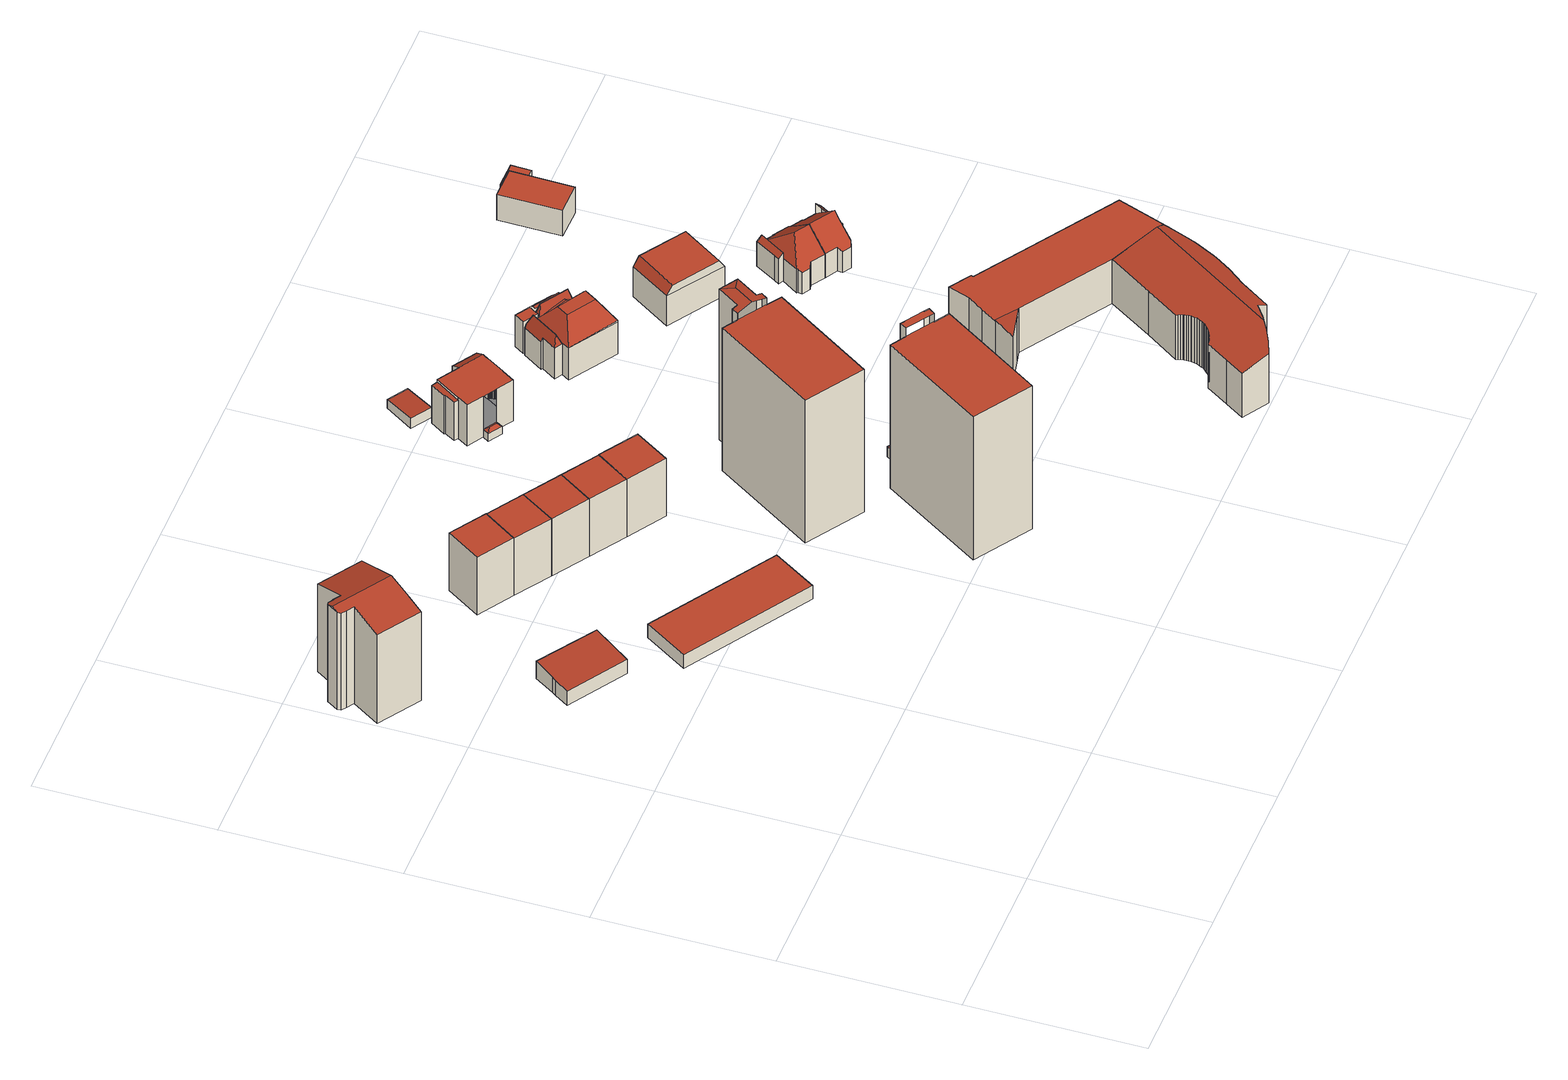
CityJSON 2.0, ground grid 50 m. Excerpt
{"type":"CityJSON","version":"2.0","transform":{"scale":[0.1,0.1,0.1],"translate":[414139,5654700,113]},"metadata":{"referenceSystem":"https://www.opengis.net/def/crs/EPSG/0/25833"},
"CityObjects":{
"building1":{"type":"Building","attributes":{"Dachtyp_tdc":"tdcFreeFormRoof","Gemeindeschluessel":14612000,"Dachneigung":17.05,"QualitaetDacherkennung":11,"Geometrietyp2DReferenz":"3000","measuredHeight":33.99,"function":"31001_9998","roofType":"5000"},"geometry":[{"type":"Solid","lod":"2","boundaries":[[[[0,1,2,3]],[[1,4,5,2]],[[4,6,7,5]],[[6,8,9,7]],[[8,10,11,9]],[[10,12,13,11]],[[12,14,15,13]],[[14,16,17,15]],[[16,18,19,17]],[[18,20,21,19]],[[20,22,23,21]],[[22,24,25,23]],[[24,26,27,25]],[[26,0,3,27]],[[28,0,26,24,22,20,18,16,29]],[[4,1,28,29,14,12,10,8,6]],[[16,14,29]],[[1,0,28]],[[3,2,5,7,9,11,13,15,17,19,21,23,25,27]]]],"semantics":{"surfaces":[{"type":"WallSurface"},{"type":"RoofSurface"},{"type":"GroundSurface"}],"values":[[0,0,0,0,0,0,0,0,0,0,0,0,0,0,1,1,0,0,2]]}}]},
"building2":{"type":"Building","attributes":{"Dachtyp_tdc":"tdcPolyFlatRoof","Gemeindeschluessel":14612000,"Dachneigung":4.58,"QualitaetDacherkennung":84,"Geometrietyp2DReferenz":"3000","measuredHeight":5.86,"function":"31001_2000","roofType":"2100"},"geometry":[{"type":"Solid","lod":"2","boundaries":[[[[30,31,32,33,34,35]],[[36,37,31,30]],[[37,38,32,31]],[[38,39,33,32]],[[39,40,34,33]],[[40,41,35,34]],[[41,36,30,35]],[[41,40,39,38,37,36]]]],"semantics":{"surfaces":[{"type":"GroundSurface"},{"type":"WallSurface"},{"type":"RoofSurface"}],"values":[[0,1,1,1,1,1,1,2]]}}]},
"building3":{"type":"Building","attributes":{"Dachtyp_tdc":"tdcPolyFlatRoof","Gemeindeschluessel":14612000,"Dachneigung":0,"QualitaetDacherkennung":8,"Geometrietyp2DReferenz":"3000","measuredHeight":4.61,"function":"31001_9998","roofType":"1000"},"geometry":[{"type":"Solid","lod":"2","boundaries":[[[[42,43,44,45]],[[43,46,47,44]],[[46,48,49,47]],[[48,42,45,49]],[[48,46,43,42]],[[45,44,47,49]]]],"semantics":{"surfaces":[{"type":"WallSurface"},{"type":"RoofSurface"},{"type":"GroundSurface"}],"values":[[0,0,0,0,1,2]]}}]},
"building4":{"type":"Building","attributes":{"Dachtyp_tdc":"tdcPolyFlatRoof","Gemeindeschluessel":14612000,"Dachneigung":0,"QualitaetDacherkennung":61,"Geometrietyp2DReferenz":"3000","measuredHeight":19.76,"function":"31001_9998","roofType":"1000"},"geometry":[{"type":"Solid","lod":"2","boundaries":[[[[50,51,52,53]],[[51,54,55,52]],[[54,56,57,55]],[[56,50,53,57]],[[56,54,51,50]],[[53,52,55,57]]]],"semantics":{"surfaces":[{"type":"WallSurface"},{"type":"RoofSurface"},{"type":"GroundSurface"}],"values":[[0,0,0,0,1,2]]}}]},
"building5":{"type":"Building","attributes":{"Dachtyp_tdc":"tdcPolyFlatRoof","Gemeindeschluessel":14612000,"Dachneigung":0,"QualitaetDacherkennung":60,"Geometrietyp2DReferenz":"3000","measuredHeight":19.69,"function":"31001_9998","roofType":"1000"},"geometry":[{"type":"Solid","lod":"2","boundaries":[[[[58,59,60,61]],[[59,62,52,60]],[[62,63,53,52]],[[63,58,61,53]],[[63,62,59,58]],[[61,60,52,53]]]],"semantics":{"surfaces":[{"type":"WallSurface"},{"type":"RoofSurface"},{"type":"GroundSurface"}],"values":[[0,0,0,0,1,2]]}}]},
"building6":{"type":"Building","attributes":{"Dachtyp_tdc":"tdcPolyFlatRoof","Gemeindeschluessel":14612000,"Dachneigung":0,"QualitaetDacherkennung":62,"Geometrietyp2DReferenz":"3000","measuredHeight":19.78,"function":"31001_9998","roofType":"1000"},"geometry":[{"type":"Solid","lod":"2","boundaries":[[[[64,65,66,67]],[[65,59,60,66]],[[59,58,61,60]],[[58,64,67,61]],[[58,59,65,64]],[[67,66,60,61]]]],"semantics":{"surfaces":[{"type":"WallSurface"},{"type":"RoofSurface"},{"type":"GroundSurface"}],"values":[[0,0,0,0,1,2]]}}]},
"building7":{"type":"Building","attributes":{"Dachtyp_tdc":"tdcPolyFlatRoof","Gemeindeschluessel":14612000,"Dachneigung":0,"QualitaetDacherkennung":63,"Geometrietyp2DReferenz":"3000","measuredHeight":19.78,"function":"31001_9998","roofType":"1000"},"geometry":[{"type":"Solid","lod":"2","boundaries":[[[[68,69,70,71]],[[69,65,66,70]],[[65,64,67,66]],[[64,68,71,67]],[[64,65,69,68]],[[71,70,66,67]]]],"semantics":{"surfaces":[{"type":"WallSurface"},{"type":"RoofSurface"},{"type":"GroundSurface"}],"values":[[0,0,0,0,1,2]]}}]},
"building8":{"type":"Building","attributes":{"Dachtyp_tdc":"tdcPolyFlatRoof","Gemeindeschluessel":14612000,"Dachneigung":0,"QualitaetDacherkennung":52,"Geometrietyp2DReferenz":"3000","measuredHeight":19.76,"function":"31001_9998","roofType":"1000"},"geometry":[{"type":"Solid","lod":"2","boundaries":[[[[72,73,71,70]],[[73,74,75,71]],[[74,76,77,75]],[[76,72,70,77]],[[76,74,73,72]],[[70,71,75,77]]]],"semantics":{"surfaces":[{"type":"WallSurface"},{"type":"RoofSurface"},{"type":"GroundSurface"}],"values":[[0,0,0,0,1,2]]}}]},
"building9":{"type":"Building","attributes":{"Gemeindeschluessel":14612000,"Geometrietyp2DReferenz":"3000","function":"31001_9998","roofType":"9999"},"children":["building9-1","building9-2","building9-3"]},
"building9-1":{"type":"BuildingPart","attributes":{"Dachtyp_tdc":"tdcFreeFormRoof","Dachneigung":10.57,"QualitaetDacherkennung":13,"Geometrietyp2DReferenz":"3000","measuredHeight":4.01,"roofType":"5000"},"parents":["building9"],"geometry":[{"type":"MultiSurface","lod":"2","boundaries":[[[78,79,80,81]],[[79,82,83,80]],[[82,84,85,83]],[[86,87,79,78]],[[86,78,84]],[[87,86,84,82]],[[87,82,79]],[[85,81,80,83]]],"semantics":{"surfaces":[{"type":"WallSurface"},{"type":"RoofSurface"},{"type":"GroundSurface"}],"values":[0,0,0,1,1,1,1,2]}}]},
"building9-2":{"type":"BuildingPart","attributes":{"Dachtyp_tdc":"tdcPolyFlatRoof","Dachneigung":0,"QualitaetDacherkennung":52,"Geometrietyp2DReferenz":"3000","measuredHeight":52.1,"roofType":"1000"},"parents":["building9"],"geometry":[{"type":"MultiSurface","lod":"2","boundaries":[[[88,89,81,90]],[[89,78,81]],[[91,85,84]],[[91,92,93,85]],[[92,94,95,96,93]],[[94,92,91,89,88,97]],[[98,90,81,85,93,96]],[[97,88,90,98,99]]],"semantics":{"surfaces":[{"type":"WallSurface"},{"type":"RoofSurface"},{"type":"GroundSurface"}],"values":[0,0,0,0,0,1,2,0]}}]},
"building9-3":{"type":"BuildingPart","attributes":{"Dachtyp_tdc":"tdcPolyFlatRoof","Dachneigung":0,"QualitaetDacherkennung":41,"Geometrietyp2DReferenz":"3000","measuredHeight":49.17,"roofType":"1000"},"parents":["building9"],"geometry":[{"type":"MultiSurface","lod":"2","boundaries":[[[100,101,102,103]],[[101,99,98,102]],[[95,104,105,96]],[[104,106,107,105]],[[106,100,103,107]],[[106,104,95,99,101,100]],[[103,102,98,96,105,107]]],"semantics":{"surfaces":[{"type":"WallSurface"},{"type":"RoofSurface"},{"type":"GroundSurface"}],"values":[0,0,0,0,0,1,2]}}]},
"building10":{"type":"Building","attributes":{"Gemeindeschluessel":14612000,"Geometrietyp2DReferenz":"3000","function":"31001_9998","roofType":"9999"},"children":["building10-1","building10-2"]},
"building10-1":{"type":"BuildingPart","attributes":{"Dachtyp_tdc":"tdcFreeFormRoof","Dachneigung":14.34,"QualitaetDacherkennung":11,"Geometrietyp2DReferenz":"3000","measuredHeight":52.61,"roofType":"5000"},"parents":["building10"],"geometry":[{"type":"MultiSurface","lod":"2","boundaries":[[[108,109,110,111]],[[109,112,110]],[[113,114,115,116,117]],[[114,118,119,115]],[[118,120,121,119]],[[120,122,123,121]],[[122,124,125,123]],[[124,108,111,125]],[[120,118,114,113,126,127]],[[126,109,108,124,122,127]],[[122,120,127]],[[111,110,128,116,115,119,121,123,125]]],"semantics":{"surfaces":[{"type":"WallSurface"},{"type":"RoofSurface"},{"type":"GroundSurface"}],"values":[0,0,0,0,0,0,0,0,1,1,1,2]}}]},
"building10-2":{"type":"BuildingPart","attributes":{"Dachtyp_tdc":"tdcPolyFlatRoof","Dachneigung":0,"QualitaetDacherkennung":50,"Geometrietyp2DReferenz":"3000","measuredHeight":49.06,"roofType":"1000"},"parents":["building10"],"geometry":[{"type":"MultiSurface","lod":"2","boundaries":[[[129,130,131,132]],[[130,117,116,131]],[[112,133,134,110]],[[133,135,136,134]],[[135,129,132,136]],[[135,133,112,137,117,130,129]],[[132,131,116,128,110,134,136]]],"semantics":{"surfaces":[{"type":"WallSurface"},{"type":"RoofSurface"},{"type":"GroundSurface"}],"values":[0,0,0,0,0,1,2]}}]},
"building11":{"type":"Building","attributes":{"Gemeindeschluessel":14612000,"Geometrietyp2DReferenz":"3000","function":"31001_9998","roofType":"9999"},"children":["building11-1","building11-2","building11-3","building11-4","building11-5"]},
"building11-1":{"type":"BuildingPart","attributes":{"Dachtyp_tdc":"tdcFreeFormRoof","Dachneigung":42.27,"QualitaetDacherkennung":20,"Geometrietyp2DReferenz":"3000","measuredHeight":3.48,"roofType":"5000"},"parents":["building11"],"geometry":[{"type":"MultiSurface","lod":"2","boundaries":[[[138,139,140,141]],[[139,142,143,140]],[[142,144,145,143]],[[146,144,142]],[[147,146,142,139]],[[147,139,138]],[[146,147,138,144]],[[141,140,143,145]]],"semantics":{"surfaces":[{"type":"WallSurface"},{"type":"RoofSurface"},{"type":"GroundSurface"}],"values":[0,0,0,1,1,1,1,2]}}]},
"building11-2":{"type":"BuildingPart","attributes":{"Dachtyp_tdc":"tdcPolyFlatRoof","Dachneigung":0,"QualitaetDacherkennung":63,"Geometrietyp2DReferenz":"3000","measuredHeight":13.95,"roofType":"1000"},"parents":["building11"],"geometry":[{"type":"MultiSurface","lod":"2","boundaries":[[[148,149,138,141,150]],[[151,152,153,145,144]],[[152,154,155,156,153]],[[157,158,159,160,161]],[[162,163,164,165,166]],[[167,148,150,168,169]],[[167,163,162,158,157,154,152,151,149,148]],[[150,141,145,153,156,160,159,166,165,168]]],"semantics":{"surfaces":[{"type":"WallSurface"},{"type":"RoofSurface"},{"type":"GroundSurface"}],"values":[0,0,0,0,0,0,1,2]}}]},
"building11-3":{"type":"BuildingPart","attributes":{"Dachtyp_tdc":"tdcPolyFlatRoof","Dachneigung":4.75,"QualitaetDacherkennung":37,"Geometrietyp2DReferenz":"3000","measuredHeight":13.11,"roofType":"2100"},"parents":["building11"],"geometry":[{"type":"MultiSurface","lod":"2","boundaries":[[[170,171,172,173]],[[171,174,175,172]],[[174,176,177,175]],[[176,161,160,177]],[[155,170,173,156]],[[155,161,176,174,171,170]],[[173,172,175,177,160,156]]],"semantics":{"surfaces":[{"type":"WallSurface"},{"type":"RoofSurface"},{"type":"GroundSurface"}],"values":[0,0,0,0,0,1,2]}}]},
"building11-4":{"type":"BuildingPart","attributes":{"Dachtyp_tdc":"tdcPolyFlatRoof","Dachneigung":29.32,"QualitaetDacherkennung":33,"Geometrietyp2DReferenz":"3000","measuredHeight":14.07,"roofType":"2100"},"parents":["building11"],"geometry":[{"type":"MultiSurface","lod":"2","boundaries":[[[178,179,180,159,158]],[[179,181,182,180]],[[181,183,162,166,182]],[[183,181,179,178]],[[159,180,182,166]]],"semantics":{"surfaces":[{"type":"WallSurface"},{"type":"RoofSurface"},{"type":"GroundSurface"}],"values":[0,0,0,1,2]}}]},
"building11-5":{"type":"BuildingPart","attributes":{"Dachtyp_tdc":"tdcPolyFlatRoof","Dachneigung":16.37,"QualitaetDacherkennung":29,"Geometrietyp2DReferenz":"3000","measuredHeight":6.82,"roofType":"2100"},"parents":["building11"],"geometry":[{"type":"MultiSurface","lod":"2","boundaries":[[[184,169,168,185]],[[164,186,187,165]],[[186,188,189,187]],[[188,190,191,189]],[[190,192,193,191]],[[192,194,195,193]],[[194,196,197,195]],[[196,198,199,197]],[[198,200,201,199]],[[200,202,203,201]],[[202,204,205,203]],[[204,206,207,205]],[[206,208,209,207]],[[208,210,211,209]],[[210,212,213,211]],[[212,214,215,213]],[[214,216,217,215]],[[216,218,219,217]],[[218,220,221,219]],[[220,222,223,221]],[[222,224,225,223]],[[224,226,227,225]],[[226,228,229,227]],[[228,230,231,229]],[[230,232,233,231]],[[232,234,235,233]],[[234,236,237,235]],[[236,238,239,237]],[[238,240,241,239]],[[240,242,243,241]],[[242,244,245,243]],[[244,246,247,245]],[[246,184,185,247]],[[246,244,242,240,238,236,234,232,230,228,226,224,222,220,218,216,214,212,210,208,206,204,202,200,198,196,194,192,190,188,186,164,169,184]],[[185,168,165,187,189,191,193,195,197,199,201,203,205,207,209,211,213,215,217,219,221,223,225,227,229,231,233,235,237,239,241,243,245,247]]],"semantics":{"surfaces":[{"type":"WallSurface"},{"type":"RoofSurface"},{"type":"GroundSurface"}],"values":[0,0,0,0,0,0,0,0,0,0,0,0,0,0,0,0,0,0,0,0,0,0,0,0,0,0,0,0,0,0,0,0,0,1,2]}}]},
"building12":{"type":"Building","attributes":{"Dachtyp_tdc":"tdcPolyFlatRoof","Gemeindeschluessel":14612000,"Dachneigung":3.67,"QualitaetDacherkennung":67,"Geometrietyp2DReferenz":"3000","measuredHeight":3.52,"function":"31001_9998","roofType":"2100"},"geometry":[{"type":"Solid","lod":"2","boundaries":[[[[248,249,250,251]],[[249,252,253,250]],[[252,254,255,253]],[[254,248,251,255]],[[254,252,249,248]],[[251,250,253,255]]]],"semantics":{"surfaces":[{"type":"WallSurface"},{"type":"RoofSurface"},{"type":"GroundSurface"}],"values":[[0,0,0,0,1,2]]}}]},
"building13":{"type":"Building","attributes":{"Gemeindeschluessel":14612000,"Geometrietyp2DReferenz":"3000","function":"31001_9998","roofType":"9999"},"children":["building13-1","building13-2","building13-3","building13-4","building13-5","building13-6"]},
"building13-1":{"type":"BuildingPart","attributes":{"Dachtyp_tdc":"tdcCutTentRoof","Dachneigung":43.15,"QualitaetDacherkennung":42,"Geometrietyp2DReferenz":"3000","measuredHeight":16.41,"roofType":"9999"},"parents":["building13"],"geometry":[{"type":"MultiSurface","lod":"2","boundaries":[[[256,257,258,259,260]],[[257,261,262,258]],[[263,264,265,266]],[[267,263,266,268]],[[269,270,267,268,271]],[[264,272,273,274,269,271,265]],[[271,268,266,265]],[[256,272,264,257]],[[257,264,263,261]],[[261,263,267]],[[262,275,276,277,259,258]],[[261,267,275,262]],[[267,270,278,276,275]]],"semantics":{"surfaces":[{"type":"WallSurface"},{"type":"RoofSurface"},{"type":"GroundSurface"}],"values":[0,0,1,1,1,1,1,0,0,0,2,0,0]}}]},
"building13-2":{"type":"BuildingPart","attributes":{"Dachtyp_tdc":"tdcFreeFormRoof","Dachneigung":75.65,"QualitaetDacherkennung":22,"Geometrietyp2DReferenz":"3000","measuredHeight":13.86,"roofType":"5000"},"parents":["building13"],"geometry":[{"type":"MultiSurface","lod":"2","boundaries":[[[279,280,281,282]],[[280,283,284,281]],[[285,286,287,288,289,290]],[[291,283,280]],[[292,291,280,279,293]],[[292,293,286,285]],[[291,292,285,294,283]],[[287,295,282,281,284,288]]],"semantics":{"surfaces":[{"type":"WallSurface"},{"type":"RoofSurface"},{"type":"GroundSurface"}],"values":[0,0,0,1,1,1,1,2]}}]},
"building13-3":{"type":"BuildingPart","attributes":{"Dachtyp_tdc":"tdcGableRoof","Dachneigung":41.92,"QualitaetDacherkennung":29,"Geometrietyp2DReferenz":"3000","measuredHeight":12.16,"roofType":"3100"},"parents":["building13"],"geometry":[{"type":"MultiSurface","lod":"2","boundaries":[[[296,297,298,299,300]],[[297,301,302,298]],[[301,303,304,302]],[[303,305,279,282,304]],[[303,301,297,296,306]],[[306,307,305,303]],[[308,299,298,302,304,282,295]]],"semantics":{"surfaces":[{"type":"WallSurface"},{"type":"RoofSurface"},{"type":"GroundSurface"}],"values":[0,0,0,0,1,1,2]}}]},
"building13-4":{"type":"BuildingPart","attributes":{"Dachtyp_tdc":"tdcGableRoof","Dachneigung":11.66,"QualitaetDacherkennung":14,"Geometrietyp2DReferenz":"3000","measuredHeight":12.05,"roofType":"3100"},"parents":["building13"],"geometry":[{"type":"MultiSurface","lod":"2","boundaries":[[[309,289,288,310]],[[283,260,259,284]],[[260,283,311,312,273,313]],[[309,314,315,274,312,311,294,290]],[[309,290,289]],[[259,277,310,288,284]]],"semantics":{"surfaces":[{"type":"WallSurface"},{"type":"RoofSurface"},{"type":"GroundSurface"}],"values":[0,0,1,1,0,2]}}]},
"building13-5":{"type":"BuildingPart","attributes":{"Dachtyp_tdc":"tdcFreeFormRoof","Dachneigung":68.33,"QualitaetDacherkennung":23,"Geometrietyp2DReferenz":"3000","measuredHeight":13.64,"roofType":"5000"},"parents":["building13"],"geometry":[{"type":"MultiSurface","lod":"2","boundaries":[[[316,317,318,319]],[[317,320,321,318]],[[320,322,309,310,321]],[[278,323,324,276]],[[323,325,326,324]],[[325,316,319,326]],[[278,327,322,328,329]],[[322,320,328]],[[320,317,316,325,323,329,328]],[[323,278,329]],[[319,318,321,310,277,276,324,326]]],"semantics":{"surfaces":[{"type":"WallSurface"},{"type":"RoofSurface"},{"type":"GroundSurface"}],"values":[0,0,0,0,0,0,1,1,1,1,2]}}]},
"building13-6":{"type":"BuildingPart","attributes":{"Dachtyp_tdc":"tdcPolyFlatRoof","Dachneigung":0,"QualitaetDacherkennung":16,"Geometrietyp2DReferenz":"3000","measuredHeight":10.83,"roofType":"1000"},"parents":["building13"],"geometry":[{"type":"MultiSurface","lod":"2","boundaries":[[[330,331,332,287,286]],[[331,333,334,332]],[[333,300,299,334]],[[300,333,331,330,335,336]],[[287,332,334,299,308,295]]],"semantics":{"surfaces":[{"type":"WallSurface"},{"type":"RoofSurface"},{"type":"GroundSurface"}],"values":[0,0,0,1,2]}}]},
"building14":{"type":"Building","attributes":{"Dachtyp_tdc":"tdcFreeFormRoof","Gemeindeschluessel":14612000,"Dachneigung":12.02,"QualitaetDacherkennung":23,"Geometrietyp2DReferenz":"3000","measuredHeight":18.18,"function":"31001_2000","roofType":"5000"},"geometry":[{"type":"Solid","lod":"2","boundaries":[[[[337,338,339,340]],[[338,341,342,339]],[[341,343,344,342]],[[343,345,346,344]],[[345,347,348,346]],[[347,349,350,348]],[[349,351,352,350]],[[351,353,354,352]],[[353,355,356,354]],[[355,357,358,356]],[[357,359,360,358]],[[359,361,362,360]],[[361,363,364,362]],[[363,365,366,364]],[[365,367,368,366]],[[367,369,370,368]],[[369,371,372,370]],[[371,373,374,372]],[[375,357,355,353,351,349,347,345,343,341,338,337,376,377,378,379,380,381,382,383,384,385,386,387,388,389,390,391,392,393,394,395,396,397,398,399]],[[361,359,375,399,400,401,402,373,371,369,367,365,363]],[[359,357,375]],[[398,400,399]],[[374,403,404,405,406,407,408,409,410,411,412,413,414,415,416,417,418,419,420,421,422,423,424,425,426,427,428,340,339,342,344,346,348,350,352,354,356,358,360,362,364,366,368,370,372]],[[373,402,403,374]],[[402,401,404,403]],[[401,400,405,404]],[[400,398,406,405]],[[398,397,407,406]],[[397,396,408,407]],[[396,395,409,408]],[[395,394,410,409]],[[394,393,411,410]],[[393,392,412,411]],[[392,391,413,412]],[[391,390,414,413]],[[390,389,415,414]],[[389,388,416,415]],[[388,387,417,416]],[[387,386,418,417]],[[386,385,419,418]],[[385,384,420,419]],[[384,383,421,420]],[[383,382,422,421]],[[382,381,423,422]],[[381,380,424,423]],[[380,379,425,424]],[[379,378,426,425]],[[378,377,427,426]],[[377,376,428,427]],[[376,337,340,428]]]],"semantics":{"surfaces":[{"type":"WallSurface"},{"type":"RoofSurface"},{"type":"GroundSurface"}],"values":[[0,0,0,0,0,0,0,0,0,0,0,0,0,0,0,0,0,0,1,1,0,0,2,0,0,0,0,0,0,0,0,0,0,0,0,0,0,0,0,0,0,0,0,0,0,0,0,0,0,0]]}}]},
"building15":{"type":"Building","attributes":{"Gemeindeschluessel":14612000,"Geometrietyp2DReferenz":"3000","function":"31001_2000","roofType":"9999"},"children":["building15-1","building15-2"]},
"building15-1":{"type":"BuildingPart","attributes":{"Dachtyp_tdc":"tdcPolyFlatRoof","Dachneigung":0,"QualitaetDacherkennung":10,"Geometrietyp2DReferenz":"3000","measuredHeight":15.21,"roofType":"1000"},"parents":["building15"],"geometry":[{"type":"MultiSurface","lod":"2","boundaries":[[[429,430,431,432]],[[430,433,434,431]],[[433,435,436,434]],[[435,437,438,436]],[[437,439,440,438]],[[439,441,442,440]],[[441,443,444,442]],[[443,445,446,444]],[[445,447,448,446]],[[447,357,449,448]],[[357,450,451,449]],[[450,357,447,445,443,441,439,437,435,433,430,429]],[[432,431,434,436,438,440,442,444,446,448,449,451]]],"semantics":{"surfaces":[{"type":"WallSurface"},{"type":"RoofSurface"},{"type":"GroundSurface"}],"values":[0,0,0,0,0,0,0,0,0,0,0,1,2]}}]},
"building15-2":{"type":"BuildingPart","attributes":{"Dachtyp_tdc":"tdcPolyFlatRoof","Dachneigung":3.92,"QualitaetDacherkennung":68,"Geometrietyp2DReferenz":"3000","measuredHeight":15.58,"roofType":"2100"},"parents":["building15"],"geometry":[{"type":"MultiSurface","lod":"2","boundaries":[[[452,453,451,450]],[[452,454,455,453]],[[454,456,429,432,455]],[[456,454,452,450]],[[451,453,455,432]]],"semantics":{"surfaces":[{"type":"WallSurface"},{"type":"RoofSurface"},{"type":"GroundSurface"}],"values":[0,0,0,1,2]}}]},
"building16":{"type":"Building","attributes":{"Dachtyp_tdc":"tdcCutGableRoof","Gemeindeschluessel":14612000,"Dachneigung":0.131,"QualitaetDacherkennung":56,"Geometrietyp2DReferenz":"3000","measuredHeight":12.99,"function":"31001_9998","roofType":"9999"},"geometry":[{"type":"Solid","lod":"2","boundaries":[[[[457,458,459,460]],[[458,461,462,459]],[[461,463,464,462]],[[463,457,460,464]],[[458,457,465,466]],[[461,458,466,467]],[[463,461,467,468]],[[457,463,468,465]],[[467,466,465,468]],[[460,459,462,464]]]],"semantics":{"surfaces":[{"type":"WallSurface"},{"type":"RoofSurface"},{"type":"GroundSurface"}],"values":[[0,0,0,0,1,0,1,0,1,2]]}}]},
"building17":{"type":"Building","attributes":{"Gemeindeschluessel":14612000,"Geometrietyp2DReferenz":"3000","function":"31001_9998","roofType":"9999"},"children":["building17-1","building17-2"]},
"building17-1":{"type":"BuildingPart","attributes":{"Dachtyp_tdc":"tdcPolyFlatRoof","Dachneigung":43.61,"QualitaetDacherkennung":65,"Geometrietyp2DReferenz":"3000","measuredHeight":9.75,"roofType":"2100"},"parents":["building17"],"geometry":[{"type":"MultiSurface","lod":"2","boundaries":[[[469,470,471,472,473]],[[470,474,475,471]],[[474,476,477,475]],[[476,478,479,480,477]],[[476,474,470,469,478]],[[480,472,471,475,477]]],"semantics":{"surfaces":[{"type":"WallSurface"},{"type":"RoofSurface"},{"type":"GroundSurface"}],"values":[0,0,0,0,1,2]}}]},
"building17-2":{"type":"BuildingPart","attributes":{"Dachtyp_tdc":"tdcHipAndGableRoof","Dachneigung":38.67,"QualitaetDacherkennung":59,"Geometrietyp2DReferenz":"3000","measuredHeight":13.6,"roofType":"5000"},"parents":["building17"],"geometry":[{"type":"MultiSurface","lod":"2","boundaries":[[[481,482,483,484]],[[482,485,486,483]],[[485,487,488,486]],[[487,489,490,488]],[[489,491,492,490]],[[491,493,494,492]],[[493,495,496,494]],[[495,497,498,496]],[[497,473,472,498]],[[479,499,500,480]],[[499,501,502,500]],[[501,481,484,502]],[[479,473,497,503]],[[497,495,493,491,489,487,485,503]],[[485,482,481,501,499,479,503]],[[484,483,486,488,490,492,494,496,498,472,480,500,502]]],"semantics":{"surfaces":[{"type":"WallSurface"},{"type":"RoofSurface"},{"type":"GroundSurface"}],"values":[0,0,0,0,0,0,0,0,0,0,0,0,1,1,1,2]}}]},
"building18":{"type":"Building","attributes":{"Gemeindeschluessel":14612000,"Geometrietyp2DReferenz":"3000","function":"31001_9998","roofType":"9999"},"children":["building18-1","building18-2"]},
"building18-1":{"type":"BuildingPart","attributes":{"Dachtyp_tdc":"tdcGableRoof","Dachneigung":40.52,"QualitaetDacherkennung":56,"Geometrietyp2DReferenz":"3000","measuredHeight":13.69,"roofType":"3100"},"parents":["building18"],"geometry":[{"type":"MultiSurface","lod":"2","boundaries":[[[504,505,506,507]],[[505,508,509,506]],[[508,510,488,509]],[[510,511,486,488]],[[511,512,483,486]],[[512,513,484,483]],[[513,514,515,484]],[[514,516,517,515]],[[516,518,519,517]],[[520,521,522,523,524]],[[521,504,507,522]],[[525,526,518,516,514,513,512,511]],[[511,510,508,505,504,521,520,525]],[[507,506,509,488,486,483,484,515,517,519,527,523,522]]],"semantics":{"surfaces":[{"type":"WallSurface"},{"type":"RoofSurface"},{"type":"GroundSurface"}],"values":[0,0,0,0,0,0,0,0,0,0,0,1,1,2]}}]},
"building18-2":{"type":"BuildingPart","attributes":{"Dachtyp_tdc":"tdcPolyFlatRoof","Dachneigung":48.02,"QualitaetDacherkennung":61,"Geometrietyp2DReferenz":"3000","measuredHeight":10.79,"roofType":"2100"},"parents":["building18"],"geometry":[{"type":"MultiSurface","lod":"2","boundaries":[[[528,524,523,529]],[[530,531,532,519,518]],[[531,528,529,532]],[[531,530,526,533,524,528]],[[529,523,527,519,532]]],"semantics":{"surfaces":[{"type":"WallSurface"},{"type":"RoofSurface"},{"type":"GroundSurface"}],"values":[0,0,0,1,2]}}]},
"building19":{"type":"Building","attributes":{"Dachtyp_tdc":"tdcPolyFlatRoof","Gemeindeschluessel":14612000,"Dachneigung":0,"QualitaetDacherkennung":80,"Geometrietyp2DReferenz":"3000","measuredHeight":8.89,"function":"31001_9998","roofType":"1000"},"geometry":[{"type":"Solid","lod":"2","boundaries":[[[[534,535,536,537]],[[535,538,539,536]],[[538,540,541,539]],[[540,534,537,541]],[[540,538,535,534]],[[537,536,539,541]]]],"semantics":{"surfaces":[{"type":"WallSurface"},{"type":"RoofSurface"},{"type":"GroundSurface"}],"values":[[0,0,0,0,1,2]]}}]},
"building20":{"type":"Building","attributes":{"Dachtyp_tdc":"tdcPolyFlatRoof","Gemeindeschluessel":14612000,"Dachneigung":0,"QualitaetDacherkennung":73,"Geometrietyp2DReferenz":"3000","measuredHeight":2.55,"function":"31001_9998","roofType":"1000"},"geometry":[{"type":"Solid","lod":"2","boundaries":[[[[542,543,544,545]],[[543,546,547,544]],[[546,548,549,547]],[[548,542,545,549]],[[548,546,543,542]],[[545,544,547,549]]]],"semantics":{"surfaces":[{"type":"WallSurface"},{"type":"RoofSurface"},{"type":"GroundSurface"}],"values":[[0,0,0,0,1,2]]}}]}
},
"vertices":[
[256,1876,315],[148,1710,334],[148,1710,14],[256,1876,14],[120,1668,320],[120,1668,14],[2,1745,320],[2,1745,14],[54,1825,346],[54,1825,14],[34,1838,346],[34,1838,14],[21,1849,346],[21,1849,14],[18,1859,348],[18,1859,14],[39,1891,348],[39,1891,14],[49,1894,346],[49,1894,14],[63,1884,346],[63,1884,14],[64,1886,345],[64,1886,14],[85,1872,345],[85,1872,14],[138,1953,315],[138,1953,14],[188,1772,354],[29,1876,354],
[228,1314,10],[255,1354,10],[262,1365,10],[299,1422,10],[461,1315,10],[392,1209,10],[228,1314,58],[255,1354,62],[262,1365,63],[299,1422,69],[461,1315,69],[392,1209,58],
[527,1202,65],[880,978,65],[880,978,19],[527,1202,19],[801,854,65],[801,854,19],[448,1077,65],[448,1077,19],
[631,1672,214],[567,1575,214],[567,1575,16],[631,1672,16],[468,1639,214],[468,1639,16],[532,1737,214],[532,1737,16],
[731,1607,213],[668,1509,213],[668,1509,16],[731,1607,16],[567,1575,213],[631,1672,213],
[833,1540,213],[769,1443,213],[769,1443,16],[833,1540,16],
[934,1475,213],[870,1377,213],[870,1377,16],[934,1475,16],
[870,1377,214],[934,1475,214],[1039,1406,214],[1039,1406,16],[976,1308,214],[976,1308,16],
[1331,790,50],[1372,852,50],[1372,852,15],[1331,790,15],[1423,819,50],[1423,819,15],[1382,756,50],[1382,756,15],[1365,786,55],[1380,810,55],
[1318,798,536],[1331,790,536],[1318,798,15],[1382,756,536],[1395,747,536],[1395,747,15],[1383,729,536],[1383,729,507],[1383,729,15],[1306,780,536],[1306,780,15],[1306,780,507],
[1077,519,507],[1264,806,507],[1264,806,15],[1077,519,15],[1424,703,507],[1424,703,15],[1237,415,507],[1237,415,15],
[1317,1170,529],[1305,1152,529],[1305,1152,16],[1317,1170,16],[1305,1152,506],[1225,1204,530],[1236,1221,530],[1236,1221,16],[1225,1204,16],[1225,1204,506],[1250,1212,534],[1250,1212,16],[1292,1276,534],[1292,1276,16],[1343,1243,534],[1343,1243,16],[1302,1180,534],[1302,1180,16],[1264,1178,542],[1301,1234,542],[1264,1178,16],
[997,942,506],[1185,1230,506],[1185,1230,16],[997,942,16],[1344,1126,506],[1344,1126,16],[1156,839,506],[1156,839,16],[1264,1178,506],
[1153,1824,31],[1142,1806,31],[1142,1806,5],[1153,1824,5],[1104,1830,31],[1104,1830,5],[1115,1848,31],[1115,1848,5],[1118,1833,40],[1139,1820,40],
[1198,1796,145],[1153,1824,145],[1198,1796,5],[1115,1848,145],[1071,1875,145],[1071,1875,5],[1090,1906,145],[1090,1906,136],[1090,1906,5],[1137,1979,145],[1197,1941,145],[1197,1941,5],[1137,1979,5],[1137,1979,136],[1263,1899,145],[1253,1884,145],[1253,1884,68],[1253,1884,5],[1263,1899,5],[1221,1832,145],[1221,1832,5],[1221,1832,68],
[1079,1913,135],[1097,1943,135],[1097,1943,5],[1079,1913,5],[1094,1945,135],[1094,1945,5],[1122,1988,135],[1122,1988,5],
[1197,1941,146],[1211,1964,131],[1211,1964,5],[1278,1922,131],[1278,1922,5],[1263,1899,146],
[1228,1828,70],[1228,1828,5],[1255,1882,68],[1255,1882,5],[1256,1880,69],[1256,1880,5],[1257,1879,69],[1257,1879,5],[1258,1877,70],[1258,1877,5],[1258,1875,70],[1258,1875,5],[1259,1873,71],[1259,1873,5],[1259,1870,71],[1259,1870,5],[1260,1868,72],[1260,1868,5],[1260,1866,72],[1260,1866,5],[1260,1864,72],[1260,1864,5],[1260,1862,73],[1260,1862,5],[1259,1860,73],[1259,1860,5],[1259,1858,73],[1259,1858,5],[1258,1856,73],[1258,1856,5],[1258,1854,73],[1258,1854,5],[1257,1852,73],[1257,1852,5],[1256,1850,73],[1256,1850,5],[1255,1848,73],[1255,1848,5],[1253,1846,73],[1253,1846,5],[1252,1845,73],[1252,1845,5],[1251,1843,73],[1251,1843,5],[1249,1842,73],[1249,1842,5],[1247,1840,73],[1247,1840,5],[1246,1839,73],[1246,1839,5],[1244,1838,72],[1244,1838,5],[1242,1837,72],[1242,1837,5],[1240,1836,72],[1240,1836,5],[1238,1835,71],[1238,1835,5],[1236,1835,71],[1236,1835,5],[1234,1834,70],[1234,1834,5],[1232,1834,70],[1232,1834,5],
[1084,2032,41],[1137,2113,35],[1137,2113,6],[1084,2032,6],[1193,2077,35],[1193,2077,6],[1140,1995,41],[1140,1995,6],
[1561,1760,120],[1590,1741,120],[1590,1741,10],[1561,1760,10],[1561,1760,115],[1516,1626,120],[1516,1626,10],[1516,1626,126],[1590,1741,126],[1543,1721,175],[1521,1686,175],[1384,1712,120],[1445,1737,172],[1457,1826,120],[1397,1733,120],[1466,1769,172],[1561,1760,125],[1549,1767,124],[1503,1797,122],[1384,1712,10],[1397,1733,10],[1457,1826,10],[1397,1733,115],
[1559,1788,115],[1574,1779,115],[1574,1779,10],[1559,1788,10],[1564,1764,115],[1564,1764,10],[1475,1821,115],[1479,1827,115],[1479,1827,10],[1475,1821,10],[1475,1821,111],[1475,1821,114],[1562,1776,149],[1487,1824,149],[1485,1836,115],[1478,1819,115],[1485,1836,10],
[1497,1855,120],[1556,1817,119],[1556,1817,10],[1497,1855,10],[1497,1855,119],[1559,1802,129],[1559,1802,10],[1559,1799,132],[1559,1799,10],[1559,1788,130],[1489,1843,132],[1485,1836,130],[1489,1843,10],
[1460,1831,111],[1460,1831,10],[1543,1778,131],[1540,1773,131],[1555,1764,120],[1457,1826,111],[1495,1802,120],
[1398,1790,103],[1435,1847,103],[1435,1847,10],[1398,1790,10],[1439,1845,115],[1439,1845,10],[1460,1831,115],[1376,1746,115],[1376,1746,10],[1402,1787,115],[1402,1787,10],[1457,1826,115],[1443,1827,147],[1393,1750,147],
[1479,1827,119],[1439,1853,119],[1439,1853,10],[1457,1881,119],[1457,1881,10],[1485,1836,119],[1489,1843,119],
[1956,238,178],[1956,239,178],[1956,239,21],[1956,238,21],[1956,245,177],[1956,245,21],[1956,251,176],[1956,251,21],[1956,258,175],[1956,258,21],[1956,260,175],[1956,260,21],[1955,266,174],[1955,266,21],[1953,272,173],[1953,272,21],[1951,279,172],[1951,279,21],[2014,373,172],[2014,373,21],[2096,500,172],[2096,500,21],[2235,410,199],[2235,410,21],[2230,390,198],[2230,390,21],[2210,330,194],[2210,330,21],[2202,311,194],[2202,311,21],[2174,254,192],[2174,254,21],[2169,245,192],[2169,245,21],[2139,200,192],[2139,200,21],[2098,150,194],[2098,150,21],[2218,421,203],[1954,229,178],[1952,221,179],[1948,213,179],[1944,205,179],[1941,200,179],[1937,196,179],[1933,191,179],[1929,187,179],[1925,183,179],[1920,180,178],[1915,177,178],[1910,174,177],[1905,172,176],[1899,170,176],[1894,168,175],[1888,167,174],[1882,166,173],[1877,166,172],[1836,101,172],[1801,48,172],[1873,1,191],[1911,16,196],[1947,34,200],[1974,50,203],[1988,58,202],[2027,85,198],[2042,65,193],[2042,65,21],[2027,85,21],[1988,58,21],[1947,34,21],[1911,16,21],[1873,1,21],[1801,48,21],[1836,101,21],[1877,166,21],[1882,166,21],[1888,167,21],[1894,168,21],[1899,170,21],[1905,172,21],[1910,174,21],[1915,177,21],[1920,180,21],[1925,183,21],[1929,187,21],[1933,191,21],[1937,196,21],[1941,200,21],[1944,205,21],[1948,213,21],[1952,221,21],[1954,229,21],
[1782,704,172],[1810,749,172],[1810,749,20],[1782,704,20],[1841,795,172],[1841,795,20],[1863,857,172],[1863,857,20],[1923,818,172],[1923,818,20],[1920,812,172],[1920,812,20],[2075,711,172],[2075,711,20],[2313,556,172],[2313,556,20],[2256,397,172],[2256,397,20],[2235,410,172],[2235,410,20],[2096,500,20],[1845,663,172],[1845,663,20],
[1815,657,172],[1815,657,20],[1740,641,172],[1740,641,20],[1782,704,175],
[1883,1557,116],[1807,1439,116],[1807,1439,16],[1883,1557,16],[1651,1541,118],[1651,1541,16],[1727,1658,118],[1727,1658,16],[1869,1566,145],[1792,1449,145],[1667,1530,145],[1744,1647,145],
[1906,1317,114],[1893,1325,99],[1893,1325,16],[1906,1317,16],[1906,1317,94],[1902,1339,99],[1902,1339,16],[1939,1399,99],[1939,1399,16],[1952,1391,113],[1952,1391,90],[1952,1391,16],
[2035,1347,84],[2021,1327,104],[2021,1327,16],[2035,1347,16],[1989,1276,152],[1989,1276,16],[1953,1221,97],[1953,1221,16],[1914,1246,97],[1914,1246,16],[1899,1242,88],[1899,1242,16],[1876,1256,88],[1876,1256,16],[1879,1268,97],[1879,1268,16],[1876,1270,97],[1876,1270,16],[1988,1368,90],[1988,1368,16],[1991,1374,84],[1991,1374,16],[1948,1302,152],
[2010,1171,87],[1987,1185,87],[1987,1185,16],[2010,1171,16],[1987,1200,98],[1987,1200,16],[1953,1221,98],[1989,1276,153],[2021,1327,101],[2035,1347,81],[2072,1323,81],[2072,1323,16],[2067,1315,89],[2067,1315,16],[2098,1296,89],[2098,1296,16],[2052,1222,142],[2024,1177,98],[2024,1177,16],[2052,1222,16],[2052,1222,124],[2058,1232,153],[2076,1261,124],[2058,1232,16],
[2066,1213,105],[2066,1213,16],[2098,1296,124],[2112,1286,105],[2112,1286,16],[2058,1232,124],
[1978,2078,105],[1975,1899,105],[1975,1899,16],[1978,2078,16],[1882,1901,105],[1882,1901,16],[1884,2079,105],[1884,2079,16],
[2065,2104,41],[2064,2047,41],[2064,2047,15],[2065,2104,15],[1987,2048,41],[1987,2048,15],[1988,2105,41],[1988,2105,15]
]}
